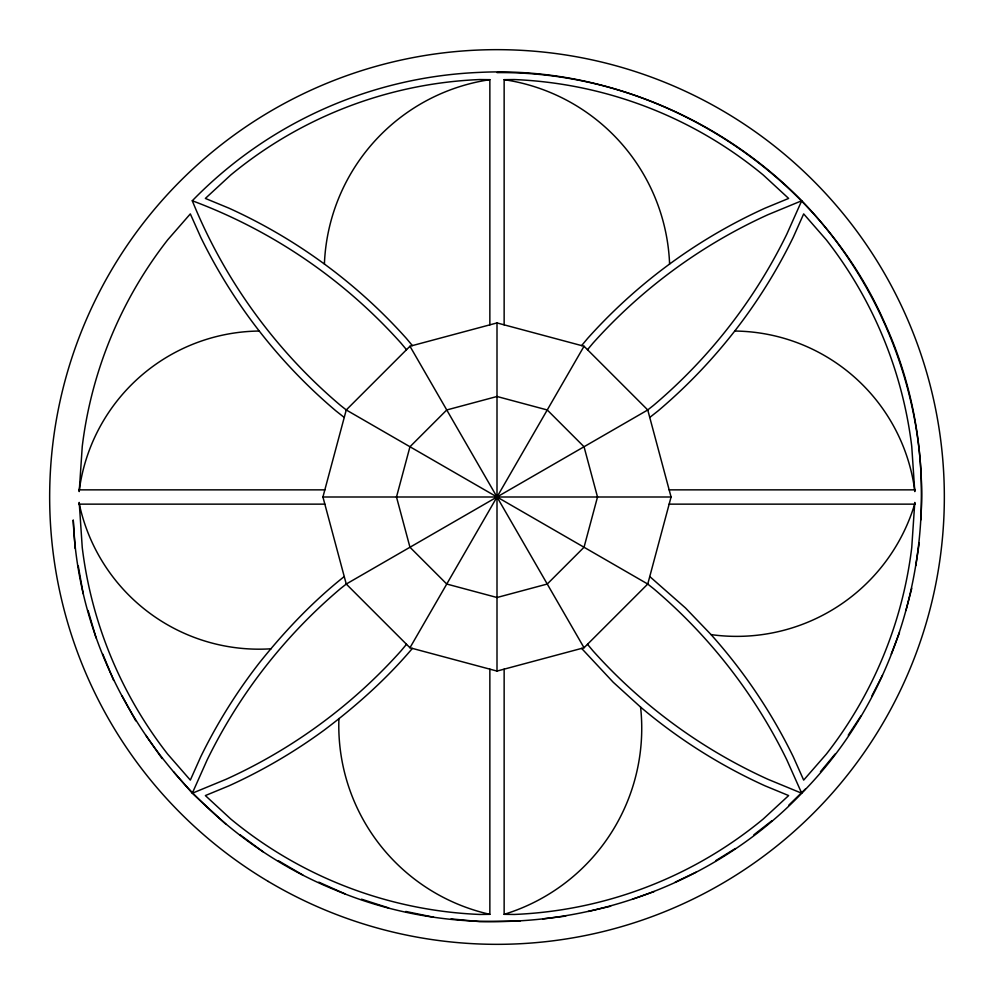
<?xml version="1.0" encoding="UTF-8"?>
<svg xmlns="http://www.w3.org/2000/svg" width="994" height="994" viewBox="0 0 994 994"><rect width="100%" height="100%" fill="white"/><g stroke="black" fill="none" stroke-linecap="round" stroke-linejoin="round"><path stroke-width="1.49" d="M920.767 519.974C928.446 403.005 882.958 284.818 801.711 200.763C722.514 119.889 610.49 71.307 497 72.612M915.797 565.661L919.214 542.923M905.919 610.54L911.784 588.299M322.926 497L346.247 409.963L409.963 346.247L497 322.926L584.037 346.247L647.753 409.963L671.074 497L647.753 584.037L584.037 647.753L497 671.074L409.963 647.753L346.247 584.037L322.926 497L671.074 497M891.245 654.077L899.471 632.606M871.949 695.788L882.448 675.336M409.963 647.753L584.037 346.247M848.255 735.162L860.916 715.966M820.448 771.742L835.109 754.024M581.614 345.601L587.653 338.37A534.884 534.884 0 0 1 765.069 208.156L788.64 198.427L763.33 175.068A417.815 417.815 0 0 0 514.196 79.545L504.144 79.669L504.144 324.839M587.504 349.702L592.983 343.141A527.727 527.727 0 0 1 768.027 214.667L801.711 200.763L786.863 234.05A527.727 527.727 0 0 1 653.505 405.39L647.74 409.938M406.496 644.298L401.017 650.859A527.727 527.727 0 0 1 225.973 779.333L192.289 793.237L173.552 771.742M412.386 648.399C386.455 678.989 356.386 705.852 324.404 729.956A534.884 534.884 0 0 1 228.931 785.844L205.36 795.573L230.67 818.932A417.815 417.815 0 0 0 479.804 914.455L489.856 914.331L489.856 669.161M788.851 805.103L805.339 789.074M344.235 576.557C312.526 601.755 284.532 631.352 259.272 662.961A534.884 534.884 0 0 0 200.713 756.819L190.326 780.104L167.688 754.148A417.815 417.815 0 0 1 82.254 547.57L79.222 502.43L79.147 504.144L324.839 504.144M346.26 584.062L340.495 588.61A527.727 527.727 0 0 0 207.137 759.95L192.289 793.237L226.11 824.436M649.765 417.443L658.115 410.857A534.884 534.884 0 0 0 793.287 237.181L803.674 213.896L826.312 239.852A417.815 417.815 0 0 1 911.746 446.43L914.778 491.57L914.853 489.856L669.161 489.856M753.825 834.848L771.953 820.696M715.792 860.63L735.336 848.528M346.247 584.037L647.753 409.963M675.199 882.163L695.937 872.235M632.507 899.172L654.201 891.543M588.224 911.461L610.627 906.23M542.886 918.891L565.71 916.108M519.999 921.09L479.506 921.612L451.114 918.891M324.839 489.856L79.147 489.856L79.222 491.57L82.254 446.43A417.815 417.815 0 0 1 167.688 239.852L190.326 213.896L200.713 237.181A534.884 534.884 0 0 0 335.885 410.857L344.235 417.443M669.161 504.144L914.853 504.144L914.778 502.43L911.746 547.57A417.815 417.815 0 0 1 826.312 754.148L803.674 780.104L793.287 756.819A534.884 534.884 0 0 0 711.058 634.607L685.475 607.968L649.765 576.557M489.856 324.839L489.856 79.669L479.804 79.545A417.815 417.815 0 0 0 230.67 175.068L205.36 198.427L228.931 208.156A534.884 534.884 0 0 1 406.347 338.37L412.386 345.601M504.144 669.161L504.144 914.331L514.196 914.455A417.815 417.815 0 0 0 763.33 818.932L788.64 795.573L765.069 785.844A534.884 534.884 0 0 1 640.583 707.094L613.236 682.269L581.614 648.399M405.776 911.461L433.695 917.226M361.493 899.172L388.642 907.92M318.801 882.163L344.843 893.792M346.247 409.963L647.753 584.037M278.208 860.63L302.835 875.018M240.175 834.848L263.099 851.808M647.74 584.062L653.505 588.61A527.727 527.727 0 0 1 786.863 759.95L801.711 793.237C684.245 916.257 491.173 956.129 334.593 889.717C186.462 829.481 79.408 680.132 73.233 519.974L75.159 548.427M346.26 409.938L340.495 405.39A527.727 527.727 0 0 1 192.289 200.763A424.972 424.972 0 0 1 479.506 72.388C649.38 63.852 816.969 167.688 884.983 323.584C955.781 478.238 921.363 672.354 801.711 793.237L768.027 779.333A527.727 527.727 0 0 1 592.983 650.859L587.504 644.298M406.496 349.702L401.017 343.141A527.727 527.727 0 0 0 192.289 200.763M145.745 735.162L162.047 758.559M409.963 346.247L584.037 647.753M122.051 695.788L135.731 720.812M102.755 654.077L113.651 680.43M88.081 610.54L96.07 637.912M78.203 565.661L83.185 593.741M497 322.926L497 671.074M271.113 648.784A183.791 183.791 0 0 1 79.334 504.144M79.334 489.856A183.505 183.505 0 0 1 259.272 331.039M324.404 264.044A194.054 194.054 0 0 1 489.856 79.669M504.144 79.669A194.054 194.054 0 0 1 669.596 264.044M734.728 331.039A183.505 183.505 0 0 1 914.666 489.856M489.856 914.331A193.383 193.383 0 0 1 338.917 718.525M914.666 504.144A185.977 185.977 0 0 1 711.058 634.607M640.583 707.094A194.613 194.613 0 0 1 504.144 914.331M409.963 446.753L396.494 497L409.963 547.247L446.753 584.037L497 597.506L547.247 584.037L584.037 547.247L597.506 497L584.037 446.753L547.247 409.963L497 396.494L446.753 409.963L409.963 446.753M268.318 881.467A447.337 447.337 0 0 0 944.3 502.815A447.337 447.337 0 0 0 278.382 106.718A447.337 447.337 0 0 0 268.318 881.467"/></g></svg>
